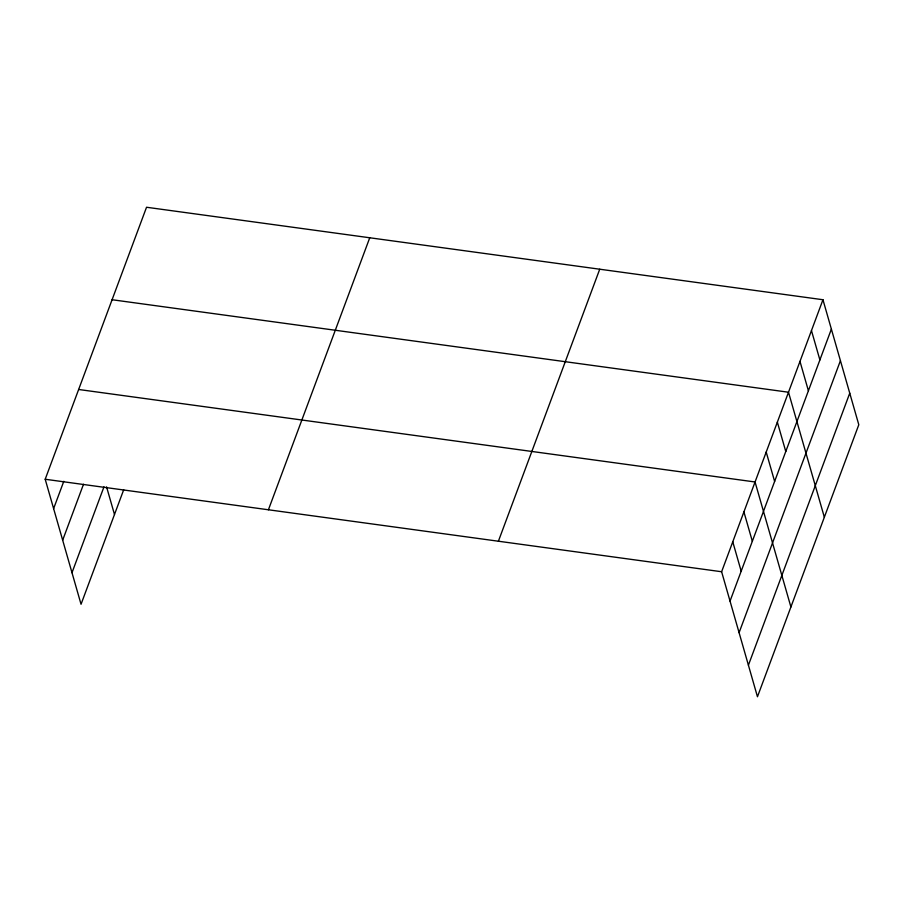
<?xml version="1.0" encoding="UTF-8"?>
<svg xmlns="http://www.w3.org/2000/svg" width="904" height="904" viewBox="0 0 904 904"><rect width="100%" height="100%" fill="white"/><g stroke="black" fill="none" stroke-linecap="round" stroke-linejoin="round"><path stroke-width="1.36" d="M123.69 489.787L81.044 604.267L45.2 479.256L146.538 207.253L822.956 299.732L858.8 424.744L757.462 696.747L721.618 571.746L822.956 299.732M53.618 508.624L63.8 481.301M62.67 540.185L83.507 484.25M71.992 572.707L103.983 486.838M268.42 509.777L369.747 237.775M498.398 541.225L599.736 269.211M730.036 601.115L831.375 329.112M739.088 632.676L840.426 360.673M748.41 665.186L849.749 393.183M112.085 299.732L788.503 392.223L824.346 517.224M78.637 389.488L755.055 481.979L790.91 606.991M45.2 479.256L721.618 571.746M811.464 330.57L819.894 359.939M799.983 361.397L808.402 390.765M777.35 422.134L785.779 451.514M766.208 452.056L774.626 481.425M743.913 511.901L752.331 541.27M732.771 541.824L741.19 571.192M106.57 486.883L114.492 514.5"/></g></svg>
